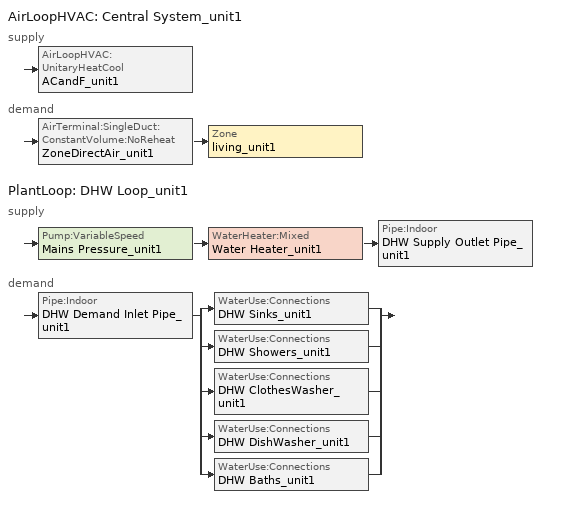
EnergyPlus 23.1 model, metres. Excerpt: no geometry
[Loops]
AirLoopHVAC 'Central System_unit1'
 supply: AirLoopHVAC:UnitaryHeatCool 'ACandF_unit1'
 demand: AirTerminal:SingleDuct:ConstantVolume:NoReheat 'ZoneDirectAir_unit1' > Zone 'living_unit1'
PlantLoop 'DHW Loop_unit1'
 supply: Pump:VariableSpeed 'Mains Pressure_unit1' > WaterHeater:Mixed 'Water Heater_unit1' > Pipe:Indoor 'DHW Supply Outlet Pipe_unit1'
 demand: Pipe:Indoor 'DHW Demand Inlet Pipe_unit1' > split
  | WaterUse:Connections 'DHW Sinks_unit1'
  | WaterUse:Connections 'DHW Showers_unit1'
  | WaterUse:Connections 'DHW ClothesWasher_unit1'
  | WaterUse:Connections 'DHW DishWasher_unit1'
  | WaterUse:Connections 'DHW Baths_unit1'
[Material] Thermal Absorptance=0.9
Name | Roughness | Thickness {m} | Conductivity {W/m-K} | Density {kg/m3} | Specific Heat {J/kg-K} | Solar Absorptance | Visible Absorptance
CopperPipe | MediumRough | 0.01905 | 401 | 2243 | 837 | 0.65 | 0.65
Pipe Insulation | VeryRough | 0.0406504 | 0.0331717 | 91 | 836 | 0.5 | 0.5
[Construction]
Insulated Pipe: Pipe Insulation, CopperPipe
[ThermostatSetpoint:DualSetpoint]
thermostat_living Dual SP Control: Heating Setpoint Temperature Schedule=heating_sch; Cooling Setpoint Temperature Schedule=cooling_sch
[Sizing:Zone]
living_unit1: Zone Cooling Design Supply Air Temperature Input Method=SupplyAirTemperature; Zone Cooling Design Supply Air Temperature {C}=12; Zone Heating Design Supply Air Temperature Input Method=SupplyAirTemperature; Zone Heating Design Supply Air Temperature {C}=50; Zone Cooling Design Supply Air Humidity Ratio {kgWater/kgDryAir}=0.0075; Zone Heating Design Supply Air Humidity Ratio {kgWater/kgDryAir}=0.008; Design Specification Outdoor Air Object=SZ_DSOA_living_unit1; Cooling Design Air Flow Method=DesignDay; Cooling Minimum Air Flow per Zone Floor Area {m3/s-m2}=0.000762; Heating Design Air Flow Method=DesignDay; Heating Maximum Air Flow per Zone Floor Area {m3/s-m2}=0.002032; Heating Maximum Air Flow {m3/s}=0.141576; Heating Maximum Air Flow Fraction=0.3
[Sizing:System]
Central System_unit1: Type of Load to Size On=Sensible; Design Outdoor Air Flow Rate {m3/s}=autosize; Central Heating Maximum System Air Flow Ratio=1; Preheat Design Temperature {C}=7; Preheat Design Humidity Ratio {kgWater/kgDryAir}=0.008; Precool Design Temperature {C}=11; Precool Design Humidity Ratio {kgWater/kgDryAir}=0.0075; Central Cooling Design Supply Air Temperature {C}=12; Central Heating Design Supply Air Temperature {C}=50; Tpye of Zone Sum to Use=NonCoincident; 100% Outdoor Air in Cooling=No; 100% Outdoor Air in Heating=No; Central Cooling Design Supply Air Humidity Ratio {kgWater/kgDryAir}=0.0075; Central Heating Design Supply Air Humidity Ratio {kgWater/kgDryAir}=0.008; Cooling Supply Air Flow Rate Method=DesignDay; Heating Supply Air Flow Rate Method=DesignDay; Zone Maximum Outdoor Air Fraction=1; Cooling Design Capacity Method=FractionOfAutosizedCoolingCapacity; Cooling Design Capacity {W}=autosize; Fraction of Autosized Cooling Design Capacity=1.15; Heating Design Capacity Method=FractionOfAutosizedHeatingCapacity; Heating Design Capacity {W}=autosize; Fraction of Autosized Heating Design Capacity=1.25; Central Cooling Capacity Control Method=OnOff
[ZoneControl:Thermostat]
Zone Thermostat_unit1: Zone or ZoneList=living_unit1; Control Type Schedule=zone_control_type; Control 1=thermostat_living Dual SP Control
[AirTerminal:SingleDuct:ConstantVolume:NoReheat]
ZoneDirectAir_unit1: Availability Schedule=always_avail; Maximum Air Flow Rate {m3/s}=autosize
[DesignSpecification:OutdoorAir]
SZ_DSOA_living_unit1: Outdoor Air Method=Flow/Zone; Outdoor Air Flow per Person {m3/s-person}=0; Outdoor Air Flow per Zone {m3/s}=0.0283168
[Coil:Cooling:DX:SingleSpeed]
DX Cooling Coil_unit1: Availability Schedule=always_avail; Gross Rated Total Cooling Capacity {W}=autosize; Gross Rated Sensible Heat Ratio=autosize; Gross Rated Cooling COP {W/W}=4.09263; Rated Air Flow Rate {m3/s}=autosize; Total Cooling Capacity Function of Temperature Curve=Cool-Cap-fT; Total Cooling Capacity Function of Flow Fraction Curve=ConstantCubic; Energy Input Ratio Function of Temperature Curve=Cool-EIR-fT; Energy Input Ratio Function of Flow Fraction Curve=ConstantCubic; Part Load Fraction Correlation Curve=Cool-PLF-fPLR
[Fan:OnOff] Availability Schedule=always_avail
Name | Fan Total Efficiency   #From the study from Dave... | Pressure Rise {Pa}   #based on 0.5W/cfm assuming 1200 cfm,motor eff = 0.65 @ 400cfm/ton and fan eff = 0.58... | Maximum Flow Rate {m3/s} | Motor Efficiency   #From the study from Dave @ 400cfm/ton and back calculating for seer > 13... | Motor In Airstream Fraction | Fan Efficiency			# Fan consumption added during post-processing @ 2.8 cfm/W | Pressure Rise {Pa} | Motor Efficiency | Fan Efficiency			 # Fan consumption added during post-processing @ 2.8 cfm/W
Supply Fan_unit1 | 0.50054 | 400 | autosize | 0.863 | 1
OASupplyFan_unit1 |  |  | 0.0283168 |  | 0 | 0.6 | 1059.44 | 1
OAExhaustFan_unit1 |  |  | 0.0283168 |  | 0 |  | 1059.44 | 1 | 0.6
[AirLoopHVAC]
Central System_unit1: Design Supply Air Flow Rate {m3/s}=autosize
[AirLoopHVAC:UnitaryHeatCool]
ACandF_unit1: Availability Schedule=always_avail; Supply Air Fan Operating Mode Schedule=fan_cycle; Maximum Supply Air Temperature {C}=80; Supply Air Flow Rate During Cooling Operation {m3/s}=autosize; Supply Air Flow Rate During Heating Operation {m3/s}=autosize; Supply Air Flow Rate When No Cooling or Heating is Needed {m3/s}=0; Controlling Zone or Thermostat Location=living_unit1; Supply Fan=Supply Fan_unit1; Fan Placement=BlowThrough; Heating Coil=Main Fuel Heating Coil_unit1; Cooling Coil=DX Cooling Coil_unit1; Dehumidification Control Type=None
[Coil:Heating:Fuel]
Main Fuel heating coil_unit1: Availability Schedule=always_avail; Fuel Type=NaturalGas; Efficiency=0.95; Nominal Capacity {W}=autosize
[Zone equipment]
living_unit1: ZoneDirectAir_unit1, ERV_unit1
[ZoneHVAC:EnergyRecoveryVentilator]
ERV_unit1: Availability Schedule=always_avail; Heat Exchanger=OA_Heat_Recovery_Unit1; Supply Air Flow Rate {m3/s}=0.0283168; Exhaust Air Flow Rate {m3/s}=0.0283168; Supply Air Fan=OASupplyFan_unit1; Exhaust Air Fan=OAExhaustFan_unit1
[HeatExchanger:AirToAir:SensibleAndLatent]
OA_Heat_Recovery_Unit1: Availability Schedule=always_avail; Nominal Supply Air Flow Rate {m3/s}=0.0283168; Sensible Effectiveness at 100% Heating Air Flow=0.75; Latent Effectiveness at 100% Heating Air Flow=0; Sensible Effectiveness at 75% Heating Air Flow=0.75; Latent Effectiveness at 75% Heating Air Flow=0; Sensible Effectiveness at 100% Cooling Air Flow=0.75; Latent Effectiveness at 100% Cooling Air Flow=0; Sensible Effectiveness at 75% Cooling Air Flow=0.75; Latent Effectiveness at 75% Cooling Air Flow=0; Nominal Electric Power {W}=0; Supply Air Outlet Temperature Control=No; Heat Exchanger Type=Plate; Frost Control Type=None; Threshold Temperature {C}=-16.8333; Initial Defrost Time Fraction=0.083; Rate of Defrost Time Fraction Increase {1/K}=0.0216; Economizer Lockout=No
[Pump:VariableSpeed]
Mains Pressure_unit1: Design Maximum Flow Rate {m3/s}=autosize; Design Pump Head {Pa}=1; Design Power Consumption {W}=0; Motor Efficiency=1; Fraction of Motor Inefficiencies to Fluid Stream=0; Coefficient 1 of the Part Load Performance Curve=0; Coefficient 2 of the Part Load Performance Curve=1; Coefficient 3 of the Part Load Performance Curve=0; Coefficient 4 of the Part Load Performance Curve=0; Design Minimum Flow Rate {m3/s}=0; Pump Control Type=Intermittent
[WaterHeater:Mixed]
Water Heater_unit1: Tank Volume {m3}=0.151416; Setpoint Temperature Schedule=dhw_setpt; Deadband Temperature Difference {deltaC}=2; Maximum Temperature Limit {C}=50; Heater Control Type=Cycle; Heater Maximum Capacity {W}=autosize; Heater Minimum Capacity {W}=0; Heater Ignition Minimum Flow Rate {m3/s}=0; Heater Fuel Type=naturalgas; Heater Thermal Efficiency=0.8; Ambient Temperature Indicator=Zone; Ambient Temperature Zone=unheatedbsmt_unit1; Off Cycle Loss Coefficient to Ambient Temperature {W/K}=5.58333; Off Cycle Loss Fraction to Zone=1; On Cycle Loss Coefficient to Ambient Temperature {W/K}=5.58333; On Cycle Loss Fraction to Zone=1; Peak Use Flow Rate {m3/s}=0; Use Side Effectiveness=1; Source Side Effectiveness=1; Use Side Design Flow Rate {m3/s}=autosize; Source Side Design Flow Rate {m3/s}=0; Indirect Water Heating Recovery Time {hr}=1.5
[WaterHeater:Sizing]
Water Heater_unit1: Design Mode=ResidentialHUD-FHAMinimum; Number of Bedrooms=3; Number of Bathrooms=3
[PlantEquipmentList]
DHW Plant Equipment_unit1: Water Heater_unit1
[Sizing:Plant]
DHW Loop_unit1: Loop Type=Heating; Design Loop Exit Temperature {C}=48.8889; Loop Design Temperature Difference {deltaC}=5.55556
[PlantLoop]
DHW Loop_unit1: Fluid Type=Water; Plant Equipment Operation Scheme=DHW Loop Operation_unit1; Maximum Loop Temperature {C}=100; Minimum Loop Temperature {C}=0; Maximum Loop Flow Rate {m3/s}=autosize; Minimum Loop Flow Rate {m3/s}=0; Plant Loop Volume {m3}=autocalculate; Load Distribution Scheme=Optimal
[Pipe:Indoor] Construction=Insulated Pipe; Environment Type=ZONE; Ambient Temperature Zone=living_unit1; Pipe Inside Diameter {m}=0.02; Pipe Length {m}=2
DHW Demand Inlet Pipe_unit1; DHW Supply Outlet Pipe_unit1
[PlantEquipmentOperation:HeatingLoad]
DHW Control Scheme_unit1: Load Range 1 Lower Limit {W}=0; Load Range 1 Upper Limit {W}=1000000000000000; Range 1 Equipment List=DHW Plant Equipment_unit1
[PlantEquipmentOperationSchemes]
DHW Loop Operation_unit1: Control Scheme 1=DHW Control Scheme_unit1; Control Scheme 1 Schedule=always_avail
[SetpointManager:Scheduled]
DHW Loop Setpoint Manager_unit1: Control Variable=Temperature; Schedule=DHWSupplySetpoint; Setpoint Node or NodeList=DHW Supply Outlet Node_unit1
[WaterUse:Equipment]
Name | Peak Flow Rate {m3/s} | Flow Rate Fraction Schedule | Target Temperature Schedule
Clothes Washer_unit1 | 1.62192e-06 | ClothesWasher_flow_sch | CWWaterTempSchedule
Dishwasher_unit1 | 6.36685e-07 | Dishwasher_flow_sch | DWWaterTempSchedule
Sinks_unit1 | 7.1934e-05 | BA_sink_sch | SSBWaterTempSchedule
Showers_unit1 | 0.000141975 | BA_shower_sch | SSBWaterTempSchedule
Baths_unit1 | 0.00027764 | BA_bath_sch | SSBWaterTempSchedule
[WaterUse:Connections] Drain Water Heat Exchanger Type=None
Name | Water Use Equipment 1
DHW Sinks_unit1 | Sinks_unit1
DHW Showers_unit1 | Showers_unit1
DHW ClothesWasher_unit1 | Clothes Washer_unit1
DHW DishWasher_unit1 | Dishwasher_unit1
DHW Baths_unit1 | Baths_unit1
[Schedule:Compact]
BA_shower_sch: Through: 12/31, For: AllDays, Until: 1:00, 0.00110418, Until: 2:00, 0.0005019, Until: 3:00, 0.00030114, Until: 4:00, 0.0005019, Until: 5:00, 0.00140532, Until: 6:00, 0.00521976, Until: 7:00, 0.0118448, Until: 8:00, 0.0117445, Until: 9:00, 0.0095361, Until: 10:00, 0.00742812, Until: 11:00, 0.0060228, Until: 12:00, 0.00471786, Until: 13:00, 0.00341292, Until: 14:00, 0.00291102, Until: 15:00, 0.00260988, Until: 16:00, 0.0025095, Until: 17:00, 0.0030114, Until: 18:00, 0.00391482, Until: 19:00, 0.00421596, Until: 20:00, 0.00421596, Until: 21:00, 0.00421596, Until: 22:00, 0.00411558, Until: 23:00, 0.00291102, Until: 24:00, 0.00210798
BA_bath_sch: Through: 12/31, For: AllDays, Until: 1:00, 0.000103091, Until: 2:00, 5.15455e-05, Until: 3:00, 5.15455e-05, Until: 4:00, 5.15455e-05, Until: 5:00, 0.000103091, Until: 6:00, 0.000244841, Until: 7:00, 0.000592773, Until: 8:00, 0.000747409, Until: 9:00, 0.0008505, Until: 10:00, 0.000747409, Until: 11:00, 0.000592773, Until: 12:00, 0.000451023, Until: 13:00, 0.000399477, Until: 14:00, 0.000296386, Until: 15:00, 0.000296386, Until: 16:00, 0.000296386, Until: 17:00, 0.000502568, Until: 18:00, 0.000592773, Until: 19:00, 0.00099225, Until: 20:00, 0.00128864, Until: 21:00, 0.00128864, Until: 22:00, 0.00099225, Until: 23:00, 0.0008505, Until: 24:00, 0.000502568
BA_sink_sch: Through: 12/31, For: AllDays, Until: 1:00, 0.00244871, Until: 2:00, 0.00122436, Until: 3:00, 0.000874539, Until: 4:00, 0.000874539, Until: 5:00, 0.00122436, Until: 6:00, 0.00314834, Until: 7:00, 0.00734613, Until: 8:00, 0.0108443, Until: 9:00, 0.0115439, Until: 10:00, 0.0108443, Until: 11:00, 0.00944503, Until: 12:00, 0.00874539, Until: 13:00, 0.00857049, Until: 14:00, 0.00787086, Until: 15:00, 0.00752104, Until: 16:00, 0.00717122, Until: 17:00, 0.00839558, Until: 18:00, 0.011369, Until: 19:00, 0.0131181, Until: 20:00, 0.0120686, Until: 21:00, 0.00996975, Until: 22:00, 0.00839558, Until: 23:00, 0.00699632, Until: 24:00, 0.00472251
zone_control_type: Through: 12/31, For: AllDays, Until 24:00, 4
dhw_setpt: Through: 12/31, For: AllDays, Until 24:00, 48
always_avail: Through: 12/31, For: AllDays, Until: 24:00, 1
heating_sch: Through: 12/31, For: AllDays, Until: 24:00, 22.2222
cooling_sch: Through: 12/31, For: AllDays, Until: 24:00, 23.8889
fan_cycle: Through: 12/31, For: AllDays, Until: 24:00, 0
[Schedule:Day:Hourly]
DishwasherWeekday_flow_sch: 0.0732349, 0.0325383, 0.0243798, 0.0162691, 0.0162691, 0.0488074, 0.0976625, 0.146518, 0.276814, 0.309352, 0.268655, 0.227959, 0.195373, 0.2198, 0.179104, 0.170945, 0.179104, 0.236069, 0.415221, 0.5292, 0.43149, 0.31751, 0.211642, 0.146518
DishwasherWeekend_flow_sch: 0.078466, 0.0348624, 0.0261213, 0.0174312, 0.0174312, 0.0522936, 0.104638, 0.156983, 0.296586, 0.331449, 0.287845, 0.244241, 0.209328, 0.2355, 0.191897, 0.183156, 0.191897, 0.252931, 0.444879, 0.567, 0.46231, 0.34019, 0.226759, 0.156983
DishwasherVacation_flow_sch; ClothesWasherVacation_flow_sch: 0, 0, 0, 0, 0, 0, 0, 0, 0, 0, 0, 0, 0, 0, 0, 0, 0, 0, 0, 0, 0, 0, 0, 0
ClothesWasherWeekday_flow_sch: 0.0503457, 0.0402658, 0.0201059, 0.0201059, 0.0402658, 0.0604256, 0.120851, 0.261916, 0.392901, 0.463461, 0.453381, 0.402981, 0.362662, 0.322396, 0.282076, 0.261916, 0.271996, 0.261916, 0.261916, 0.261916, 0.261916, 0.251836, 0.171251, 0.0906654
ClothesWasherWeekend_flow_sch: 0.0615932, 0.0492613, 0.0245977, 0.0245977, 0.0492613, 0.073925, 0.14785, 0.32043, 0.480677, 0.567, 0.554668, 0.493009, 0.443682, 0.39442, 0.345093, 0.32043, 0.332761, 0.32043, 0.32043, 0.32043, 0.32043, 0.308098, 0.209509, 0.11092
[Schedule:Week:Compact]
DishwasherWeek_flow_sch: For: Weekdays, DishwasherWeekday_flow_sch, For: CustomDay1, DishwasherVacation_flow_sch, For: AllOtherDays, DishwasherWeekend_flow_sch
ClothesWasherWeek_flow_sch: For: Weekdays, ClothesWasherWeekday_flow_sch, For: CustomDay1, ClothesWasherVacation_flow_sch, For: AllOtherDays, ClothesWasherWeekend_flow_sch
[Schedule:Year]
Dishwasher_flow_sch: DishwasherWeek_flow_sch, 1, 1, 12, 31
ClothesWasher_flow_sch: ClothesWasherWeek_flow_sch, 1, 1, 12, 31
[Schedule:Constant]
Name | Hourly Value
DWWaterTempSchedule; CWWaterTempSchedule; DHWSupplySetpoint | 48.8889
SSBWaterTempSchedule | 40.5556
[Curve:Biquadratic] Minimum Value of x=-100; Maximum Value of x=100; Minimum Value of y=-100; Maximum Value of y=100
Name | Coefficient1 Constant | Coefficient2 x | Coefficient3 x**2 | Coefficient4 y | Coefficient5 y**2 | Coefficient6 x*y
Cool-Cap-fT | 1.26489 | -0.035055 | 0.00211086 | -0.00152689 | -7.0308e-06 | -0.000469184
Cool-EIR-fT | 0.384024 | 0.0296967 | -0.00113293 | 0.00649067 | 0.000262699 | -0.000120722
[Curve:Quadratic]
Cool-PLF-fPLR: Coefficient1 Constant=0.801414; Coefficient2 x=0.237447; Coefficient3 x**2=-0.0393773; Minimum Value of x=0; Maximum Value of x=1; Minimum Curve Output=0.7; Maximum Curve Output=1
[Curve:Cubic]
ConstantCubic: Coefficient1 Constant=1; Coefficient2 x=0; Coefficient3 x**2=0; Coefficient4 x**3=0; Minimum Value of x=-100; Maximum Value of x=100
